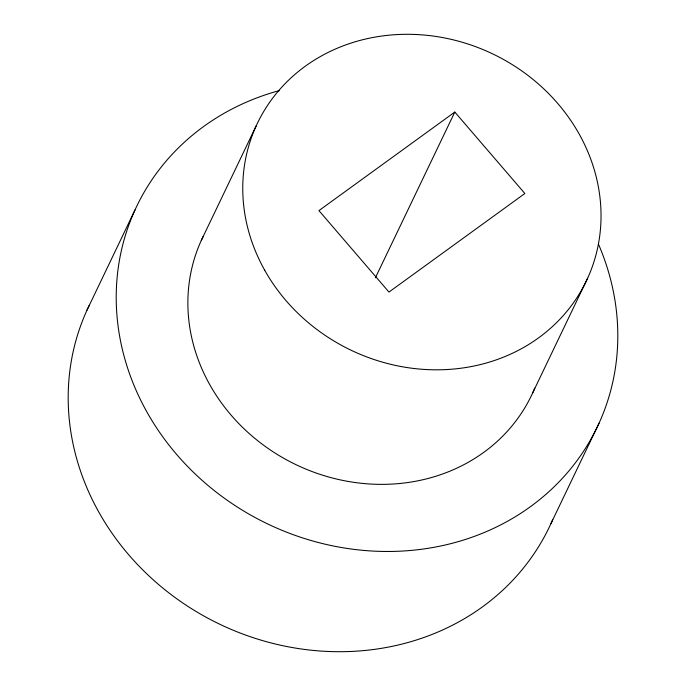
<?xml version="1.0" encoding="UTF-8"?>
<svg xmlns="http://www.w3.org/2000/svg" width="686" height="686" viewBox="0 0 686 686"><rect width="100%" height="100%" fill="white"/><g stroke="black" fill="none" stroke-linecap="round" stroke-linejoin="round"><path stroke-width="1.03" d="M87.002 310.132L135.022 209.907M201.307 240.392L256.187 125.847M375.388 277.813L454.809 112.058L524.859 193.503L388.971 292.065L318.93 210.611L454.809 112.058M532.713 392.821L587.602 278.276M550.978 523.538L598.998 423.305M598.441 244.113A255.355 229.904 25.6 0 1 460.632 540.928A255.355 229.904 25.6 0 1 133.135 383.242A255.355 229.904 25.6 0 1 279.511 90.543M552.693 519.662A255.355 229.904 25.6 0 1 223.147 625.821A255.355 229.904 25.6 0 1 89.257 305.347M534.771 388.096A182.399 164.22 25.6 0 1 299.456 466.291A182.399 164.22 25.6 0 1 203.065 236.67M264.71 270.241A182.399 164.22 25.6 0 0 574.911 300.717A182.399 164.22 25.6 0 0 426.057 35.226A182.399 164.22 25.6 0 0 264.71 270.241"/></g></svg>
